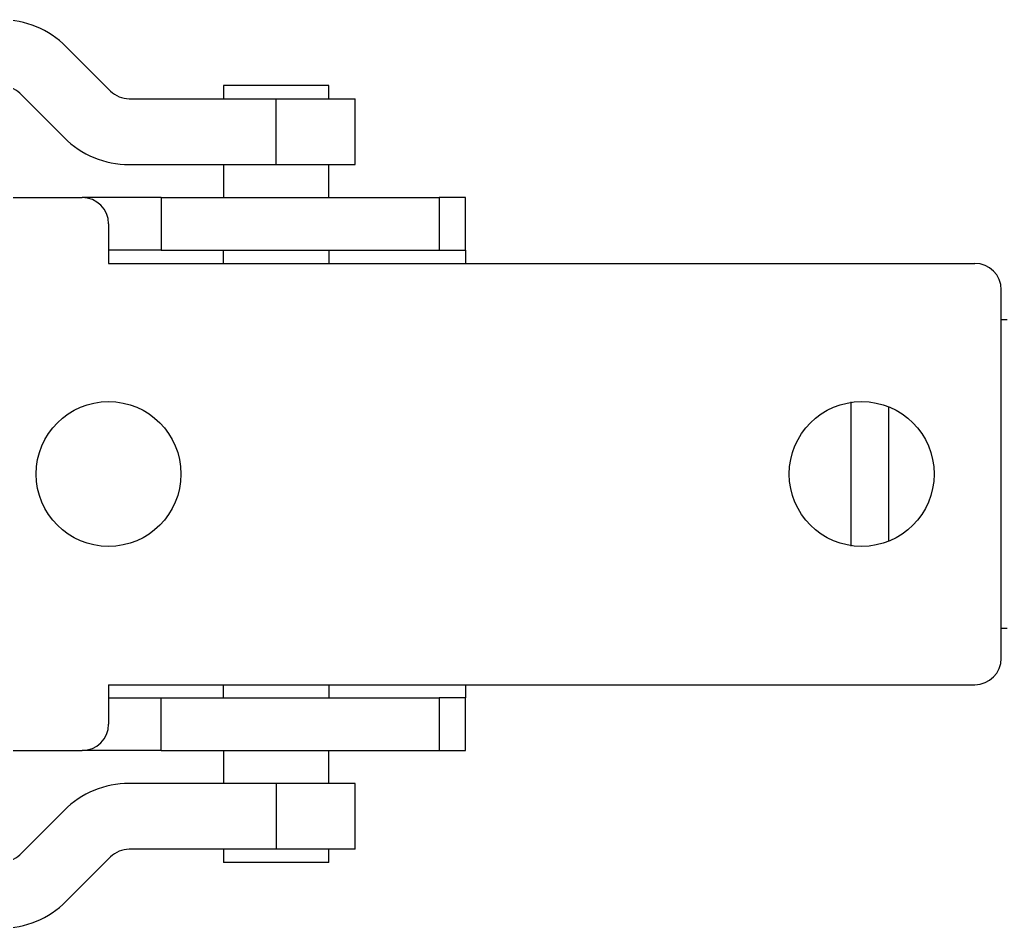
# Model space of a CAD drawing. Extents: x -3080 to 28500, y -1326 to 31609.
# Drawn here: x 15018.046 to 15021.796, y 26404.561 to 26408.011 of the extents above; entities that cross this region are included whole.
import ezdxf

# ---------------------------------------------------------------- set-up
doc = ezdxf.new("R2010")
doc.units = 0
doc.header["$LTSCALE"] = 100
doc.layers.add('0-xref', color=8, linetype='Continuous')
doc.layers.add('188K-SM-07-F10-MECH-CR PIPE-Y2257103$0$AP7P1-SM-08-FNN-120-A(4)-SMP$0$15P6-SM-08-FNN-320-A(10)-UIS-TCM$0$15P6-SM-08-FNN-00-(@10)170308-MIC$0$0-CDS', color=140, linetype='Continuous')

# ---------------------------------------------------------------- blocks, each defined once
blk = doc.blocks.new('188K-SM-07-F10-MECH-CR PIPE-Y2257103$0$CDS-CVD')
at = {"layer": '188K-SM-07-F10-MECH-CR PIPE-Y2257103$0$AP7P1-SM-08-FNN-120-A(4)-SMP$0$15P6-SM-08-FNN-320-A(10)-UIS-TCM$0$15P6-SM-08-FNN-00-(@10)170308-MIC$0$0-CDS', "ltscale": 0.1}
for p, q in [((15018.2225, -72926.8544), (15018.3907, -72927.0226)), ((15018.82, -72927.0019), (15018.82, -72927.0519)), ((15019.22, -72927.0019), (15018.82, -72927.0019)), ((15019.22, -72927.0519), (15019.22, -72927.0019)), ((15018.0457, -72927.0312), (15018.2139, -72927.1994)), ((15018.4614, -72927.0519), (15019.02, -72927.0519)), ((15019.02, -72927.3019), (15019.02, -72927.0519)), ((15019.02, -72927.0519), (15019.32, -72927.0519)), ((15019.32, -72927.3019), (15019.32, -72927.0519)), ((15018.4614, -72927.3019), (15019.02, -72927.3019)), ((15018.82, -72927.3019), (15018.82, -72927.4269)), ((15019.02, -72927.3019), (15019.32, -72927.3019)), ((15019.22, -72927.4269), (15019.22, -72927.3019)), ((15017.983, -72927.4269), (15018.283, -72927.4269)), ((15018.583, -72927.4269), (15018.283, -72927.4269)), ((15018.583, -72927.4269), (15018.583, -72927.6269)), ((15018.583, -72927.4269), (15019.639, -72927.4269)), ((15019.639, -72927.4269), (15019.639, -72927.6269)), ((15019.739, -72927.4269), (15019.639, -72927.4269)), ((15019.739, -72927.6269), (15019.739, -72927.4269)), ((15018.383, -72927.5269), (15018.383, -72927.6769)), ((15018.583, -72927.6269), (15018.383, -72927.6269)), ((15018.583, -72927.6269), (15019.639, -72927.6269)), ((15019.639, -72927.6269), (15019.739, -72927.6269)), ((15019.739, -72927.6269), (15019.739, -72927.6769)), ((15018.383, -72927.6769), (15021.673, -72927.6769)), ((15021.773, -72929.1769), (15021.773, -72927.7769)), ((15021.7957, -72927.8919), (15021.773, -72927.8919)), ((15021.2021, -72928.2026), (15021.2021, -72928.7513)), ((15021.3444, -72928.2213), (15021.3444, -72928.7325)), ((15021.773, -72929.0619), (15021.7957, -72929.0619)), ((15018.383, -72929.2769), (15018.383, -72929.4269)), ((15018.383, -72929.2769), (15021.673, -72929.2769)), ((15019.739, -72929.2769), (15019.739, -72929.3269)), ((15018.383, -72929.3269), (15018.583, -72929.3269)), ((15018.583, -72929.5269), (15018.583, -72929.3269)), ((15018.583, -72929.3269), (15019.639, -72929.3269)), ((15019.639, -72929.3269), (15019.639, -72929.5269)), ((15019.739, -72929.3269), (15019.639, -72929.3269)), ((15019.739, -72929.5269), (15019.739, -72929.3269)), ((15017.983, -72929.5269), (15018.283, -72929.5269)), ((15018.583, -72929.5269), (15018.283, -72929.5269)), ((15018.583, -72929.5269), (15019.639, -72929.5269)), ((15018.82, -72929.5269), (15018.82, -72929.6519)), ((15019.22, -72929.6519), (15019.22, -72929.5269)), ((15019.639, -72929.5269), (15019.739, -72929.5269)), ((15019.02, -72929.6519), (15018.4614, -72929.6519)), ((15019.02, -72929.6519), (15019.02, -72929.9019)), ((15019.32, -72929.6519), (15019.02, -72929.6519)), ((15019.32, -72929.9019), (15019.32, -72929.6519)), ((15018.2139, -72929.7544), (15018.0457, -72929.9226)), ((15019.02, -72929.9019), (15018.4614, -72929.9019)), ((15018.82, -72929.9019), (15018.82, -72929.9519)), ((15019.32, -72929.9019), (15019.02, -72929.9019)), ((15019.22, -72929.9519), (15019.22, -72929.9019)), ((15018.3907, -72929.9312), (15018.2225, -72930.0994)), ((15019.22, -72929.9519), (15018.82, -72929.9519))]:
    blk.add_line(p, q, dxfattribs=at)
for centre in [(15018.383, -72928.4769), (15021.243, -72928.4769)]:
    blk.add_circle(centre, 0.275, dxfattribs=at)
for centre, radius, start, end in [((15017.975, -72927.1019), 0.35, 45, 90), ((15017.975, -72927.1019), 0.1, 45, 90), ((15018.4614, -72926.9519), 0.1, 225, 270), ((15018.4614, -72926.9519), 0.35, 225, 270), ((15018.283, -72927.5269), 0.1, 0, 90), ((15021.673, -72927.7769), 0.1, 0, 90), ((15021.673, -72929.1769), 0.1, 270, 0), ((15018.283, -72929.4269), 0.1, 270, 0), ((15018.4614, -72930.0019), 0.35, 90, 135), ((15018.4614, -72930.0019), 0.1, 90, 135), ((15017.975, -72929.8519), 0.1, 270, 315), ((15017.975, -72929.8519), 0.35, 270, 315)]:
    blk.add_arc(centre, radius, start, end, dxfattribs=at)
for points in [[(15018.82, -72927.6769), (15018.82, -72927.6269)], [(15019.22, -72927.6269), (15019.22, -72927.6769)], [(15018.82, -72929.3269), (15018.82, -72929.2769)], [(15019.22, -72929.2769), (15019.22, -72929.3269)]]:
    blk.add_open_spline(points, degree=1, dxfattribs=at)
blk = doc.blocks.new('188K-SM-07-F10-MECH-CR PIPE-Y2257103')
blk.add_blockref('188K-SM-07-F10-MECH-CR PIPE-Y2257103$0$CDS-CVD', (0, 99334.7631))

msp = doc.modelspace()

# ---------------------------------------------------------------- block references
at = {"layer": '0-xref'}
msp.add_blockref('188K-SM-07-F10-MECH-CR PIPE-Y2257103', (0, 0), dxfattribs=at)

doc.saveas('drawing.dxf')
